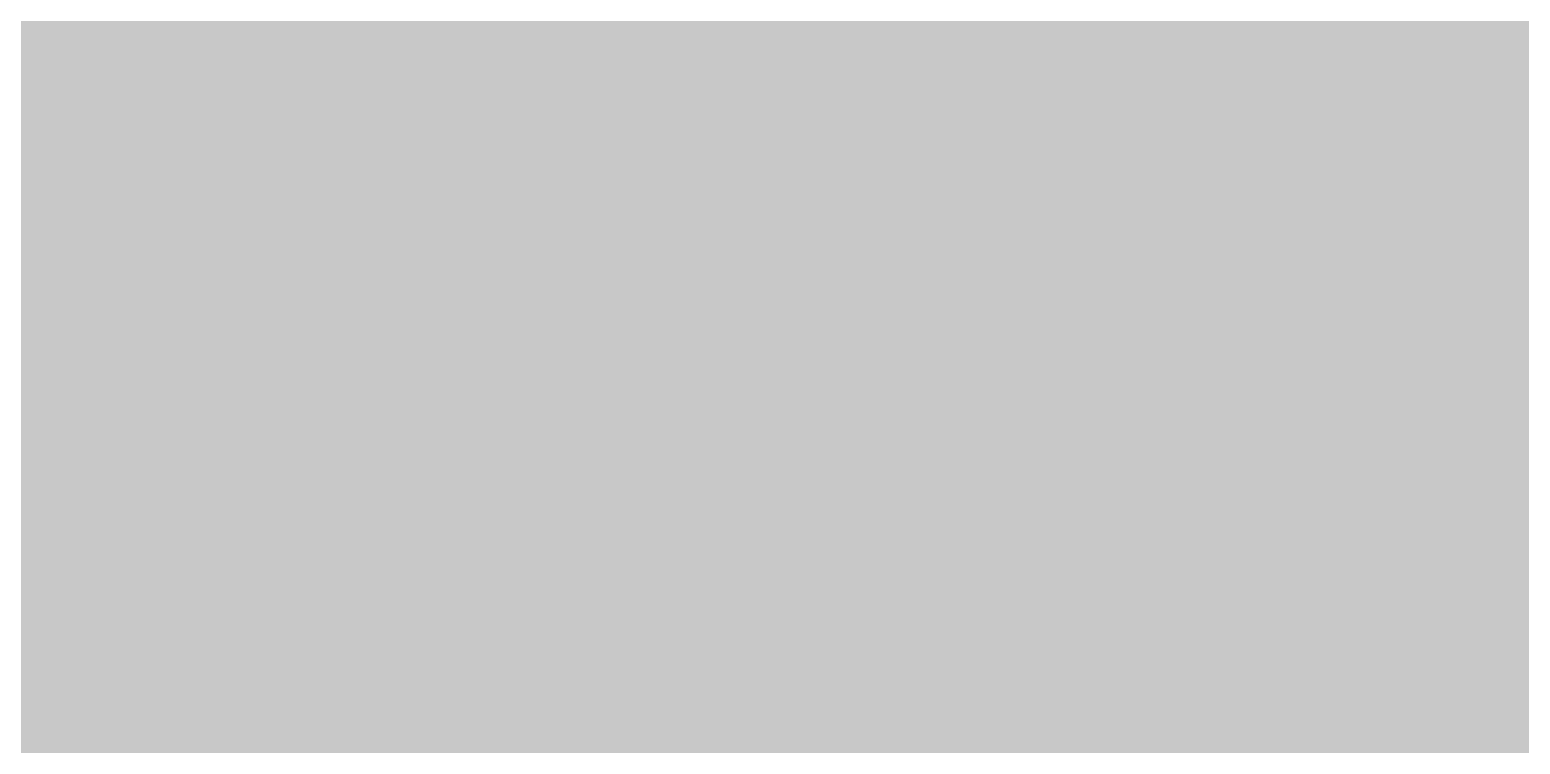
# Model space of a CAD drawing. Header units: millimetres. Extents: x -58335 to 291665, y -66693 to 213307.
# Drawn here: x 190778 to 191932, y 128486 to 129040 of the extents above; entities that cross this region are included whole.
import ezdxf

# ---------------------------------------------------------------- set-up
doc = ezdxf.new("R2010")
doc.units = ezdxf.units.MM
doc.header["$LTSCALE"] = 1000
doc.layers.add('X-SITE$0$-MY-녹지', color=254, linetype='Continuous')
pattern_1 = [(0, (-29382.5, 14650.24), (317.5, 317.5), [158.75, -476.25]), (90, (-29303.13, 14570.87), (-317.5, 317.5), [158.75, -476.25])]

# ---------------------------------------------------------------- blocks, each defined once
blk = doc.blocks.new('X-SITE$0$240910_L-1F')
at = {"layer": 'X-SITE$0$-MY-녹지'}
h = blk.add_hatch(dxfattribs=at)
h.set_pattern_fill('CROSS', color=256, scale=50, style=2)
h.set_pattern_definition(pattern_1)
edge = h.paths.add_edge_path()
edge.add_arc((65971.1, 168205.3), 1850, 147.2795, 178.4525)
edge.add_line((64121.7, 168255.2), (153371.1, 168255.2))
edge.add_line((153371.1, 168255.2), (153371.1, 125655.3))
edge.add_line((153371.1, 125655.3), (167000, 125655.3))
edge.add_line((167000, 125655.3), (167000, 169179.4))
edge.add_line((167000, 169179.4), (166974.2, 169205.2))
edge.add_line((166974.2, 169205.2), (64414.6, 169205.3))
h = blk.add_hatch(dxfattribs=at)
h.set_pattern_fill('CROSS', color=256, scale=50, style=2)
h.set_pattern_definition(pattern_1)
edge = h.paths.add_edge_path()
edge.add_arc((65971.1, 168205.3), 1850, 147.2795, 157.7662)
edge.add_line((64258.6, 168905.3), (64971.1, 168905.3))
edge.add_line((64971.1, 168905.3), (64971.1, 168255.2))
edge.add_line((64971.1, 168255.2), (153371.1, 168255.2))
edge.add_line((153371.1, 168255.2), (153371.1, 125655.3))
edge.add_line((153371.1, 125655.3), (167000, 125655.3))
edge.add_line((167000, 125655.3), (167000, 169179.4))
edge.add_line((167000, 169179.4), (166974.2, 169205.2))
edge.add_line((166974.2, 169205.2), (64414.6, 169205.3))

msp = doc.modelspace()

# ---------------------------------------------------------------- block references
msp.add_blockref('X-SITE$0$240910_L-1F', (29382.5, -14650.2))

doc.saveas('drawing.dxf')
